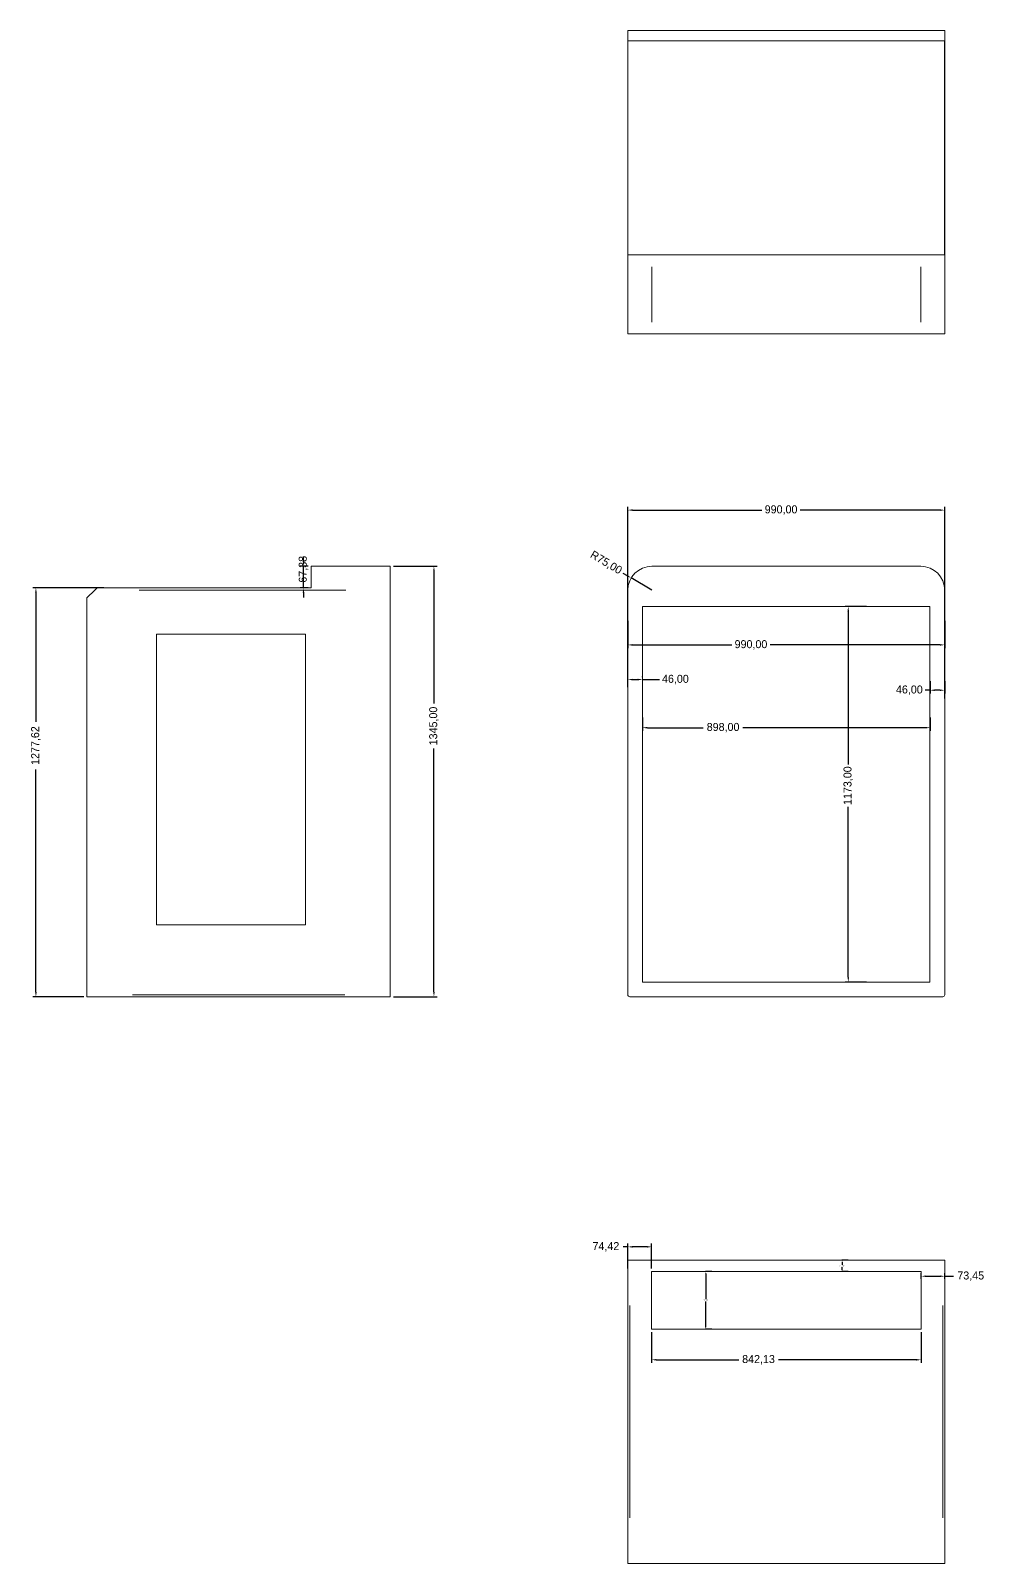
# Model space of a CAD drawing. Header units: millimetres. Extents: x 1539 to 19798, y -4932 to 6751.
# Drawn here: x 1539 to 4518, y 1519 to 6308 of the extents above; entities that cross this region are included whole.
import ezdxf

# ---------------------------------------------------------------- set-up
doc = ezdxf.new("R2010")
doc.units = ezdxf.units.MM
doc.header["$PDSIZE"] = -1
doc.dimstyles.new('ISO-25', dxfattribs={"dimtxt": 2.5, "dimasz": 2.5, "dimexe": 1.25, "dimexo": 0.625, "dimtad": 1, "dimtxsty": 'Standard', "dimcen": 2.5, "dimadec": 0, "dimazin": 0, "dimtfac": 1, "dimtmove": 0, "dimatfit": 3, "dimfxl": 1, "dimarcsym": 0})

# ---------------------------------------------------------------- blocks, each defined once
blk = doc.blocks.new('*D1')
at = {"color": 0, "lineweight": -2}
for p, q in [((4093.1, 2466), (4072.7, 2466)), ((4073.7, 2460), (4073.7, 2451.7)), ((4073.7, 2436.1), (4073.7, 2444.5)), ((4093.1, 2430.1), (4072.7, 2430.1))]:
    blk.add_line(p, q, dxfattribs=at)
at = {"color": 0}
for points in [[(4072.7, 2460), (4074.7, 2460), (4073.7, 2466)], [(4072.7, 2436.1), (4074.7, 2436.1), (4073.7, 2430.1)]]:
    blk.add_solid(points, dxfattribs=at)
at = {"layer": 'Defpoints', "color": 0}
for p in [(4094.1, 2466), (4073.7, 2430.1), (4094.1, 2430.1)]:
    blk.add_point(p, dxfattribs=at)
at = {"color": 0, "insert": (4073.7, 2448.1), "char_height": 3.5, "attachment_point": 5}
blk.add_mtext('35,918', dxfattribs=at)
blk = doc.blocks.new('*D2')
at = {"color": 0, "lineweight": -2}
for p, q in [((3666.7, 2430.1), (3646.7, 2430.1)), ((3647.7, 2424.1), (3647.7, 2344)), ((3647.7, 2256.8), (3647.7, 2336.9)), ((3666.7, 2250.8), (3646.7, 2250.8))]:
    blk.add_line(p, q, dxfattribs=at)
at = {"color": 0}
for points in [[(3646.7, 2424.1), (3648.7, 2424.1), (3647.7, 2430.1)], [(3646.7, 2256.8), (3648.7, 2256.8), (3647.7, 2250.8)]]:
    blk.add_solid(points, dxfattribs=at)
at = {"layer": 'Defpoints', "color": 0}
for p in [(3667.7, 2430.1), (3647.7, 2250.8), (3667.7, 2250.8)]:
    blk.add_point(p, dxfattribs=at)
at = {"color": 0, "insert": (3647.7, 2340.5), "char_height": 3.5, "attachment_point": 5}
blk.add_mtext('179,292', dxfattribs=at)
blk = doc.blocks.new('*D15')
at = {"color": 0, "lineweight": -2}
for p, q in [((3404.4, 4463.5), (3404.4, 4378.4)), ((4394.4, 4463.5), (4394.4, 4378.4)), ((3419.4, 4388.4), (3729.2, 4388.4)), ((4379.4, 4388.4), (3849, 4388.4))]:
    blk.add_line(p, q, dxfattribs=at)
at = {"color": 0}
for points in [[(3419.4, 4390.9), (3419.4, 4385.9), (3404.4, 4388.4)], [(4379.4, 4390.9), (4379.4, 4385.9), (4394.4, 4388.4)]]:
    blk.add_solid(points, dxfattribs=at)
at = {"layer": 'Defpoints', "color": 0}
for p in [(3404.4, 4473.5), (4394.4, 4473.5), (3404.4, 4388.4)]:
    blk.add_point(p, dxfattribs=at)
at = {"color": 0, "insert": (3789.1, 4388.4), "char_height": 25, "attachment_point": 5}
blk.add_mtext('990,00', dxfattribs=at)
blk = doc.blocks.new('*D16')
at = {"color": 0, "lineweight": -2}
for p, q in [((1767.6, 4566.7), (1545.2, 4566.7)), ((1555.2, 4551.7), (1555.2, 4148.3)), ((1555.2, 3304.1), (1555.2, 3999.4)), ((1704.8, 3289.1), (1545.2, 3289.1))]:
    blk.add_line(p, q, dxfattribs=at)
at = {"color": 0}
for points in [[(1552.7, 4551.7), (1557.7, 4551.7), (1555.2, 4566.7)], [(1552.7, 3304.1), (1557.7, 3304.1), (1555.2, 3289.1)]]:
    blk.add_solid(points, dxfattribs=at)
at = {"layer": 'Defpoints', "color": 0}
for p in [(1555.2, 4566.7), (1777.6, 4566.7), (1714.8, 3289.1)]:
    blk.add_point(p, dxfattribs=at)
at = {"color": 0, "insert": (1555.2, 4073.9), "char_height": 25, "attachment_point": 5, "rotation": 90}
blk.add_mtext('1277,62', dxfattribs=at)
blk = doc.blocks.new('*D27')
at = {"color": 0, "lineweight": -2}
for p, q in [((3404.4, 2507.6), (3389.4, 2507.6)), ((3404.4, 2440.1), (3404.4, 2517.6)), ((3463.8, 2507.6), (3419.4, 2507.6)), ((3478.8, 2440.1), (3478.8, 2517.6))]:
    blk.add_line(p, q, dxfattribs=at)
at = {"color": 0}
for points in [[(3419.4, 2510.1), (3419.4, 2505.1), (3404.4, 2507.6)], [(3463.8, 2510.1), (3463.8, 2505.1), (3478.8, 2507.6)]]:
    blk.add_solid(points, dxfattribs=at)
at = {"layer": 'Defpoints', "color": 0}
for p in [(3404.4, 2507.6), (3404.4, 2430.1), (3478.8, 2430.1)]:
    blk.add_point(p, dxfattribs=at)
at = {"color": 0, "insert": (3335.8, 2507.6), "char_height": 25, "attachment_point": 5}
blk.add_mtext('74,42', dxfattribs=at)
blk = doc.blocks.new('*D28')
at = {"color": 0, "lineweight": -2}
for p, q in [((4320.9, 2407.5), (4320.9, 2425.8)), ((4335.9, 2415.8), (4379.4, 2415.8)), ((4394.4, 2407.5), (4394.4, 2425.8)), ((4394.4, 2415.8), (4422, 2415.8))]:
    blk.add_line(p, q, dxfattribs=at)
at = {"color": 0}
for points in [[(4335.9, 2418.3), (4335.9, 2413.3), (4320.9, 2415.8)], [(4379.4, 2418.3), (4379.4, 2413.3), (4394.4, 2415.8)]]:
    blk.add_solid(points, dxfattribs=at)
at = {"layer": 'Defpoints', "color": 0}
for p in [(4320.9, 2415.8), (4320.9, 2397.5), (4394.4, 2397.5)]:
    blk.add_point(p, dxfattribs=at)
at = {"color": 0, "insert": (4475.6, 2415.8), "char_height": 25, "attachment_point": 5}
blk.add_mtext('73,45', dxfattribs=at)
blk = doc.blocks.new('*D29')
at = {"color": 0, "lineweight": -2}
for p, q in [((3478.8, 2240.8), (3478.8, 2144.7)), ((4320.9, 2240.8), (4320.9, 2144.7)), ((3493.8, 2154.7), (3750.7, 2154.7)), ((4305.9, 2154.7), (3874.6, 2154.7))]:
    blk.add_line(p, q, dxfattribs=at)
at = {"color": 0}
for points in [[(3493.8, 2157.2), (3493.8, 2152.2), (3478.8, 2154.7)], [(4305.9, 2157.2), (4305.9, 2152.2), (4320.9, 2154.7)]]:
    blk.add_solid(points, dxfattribs=at)
at = {"layer": 'Defpoints', "color": 0}
for p in [(3478.8, 2250.8), (4320.9, 2250.8), (3478.8, 2154.7)]:
    blk.add_point(p, dxfattribs=at)
at = {"color": 0, "insert": (3812.7, 2154.7), "char_height": 25, "attachment_point": 5}
blk.add_mtext('842,13', dxfattribs=at)
blk = doc.blocks.new('*D32')
at = {"color": 0, "lineweight": -2}
for p, q in [((2391.1, 4649.1), (2391.1, 4664.1)), ((2405.4, 4634.1), (2381.1, 4634.1)), ((2391.1, 4566.7), (2391.1, 4634.1)), ((2405.4, 4566.7), (2381.1, 4566.7)), ((2391.1, 4551.7), (2391.1, 4536.7))]:
    blk.add_line(p, q, dxfattribs=at)
at = {"color": 0}
for points in [[(2388.6, 4649.1), (2393.6, 4649.1), (2391.1, 4634.1)], [(2388.6, 4551.7), (2393.6, 4551.7), (2391.1, 4566.7)]]:
    blk.add_solid(points, dxfattribs=at)
at = {"layer": 'Defpoints', "color": 0}
for p in [(2391.1, 4634.1), (2415.4, 4634.1), (2415.4, 4566.7)]:
    blk.add_point(p, dxfattribs=at)
at = {"color": 0, "insert": (2391.1, 4624.6), "char_height": 25, "attachment_point": 5, "rotation": 90}
blk.add_mtext('67,38', dxfattribs=at)
blk = doc.blocks.new('*D33')
at = {"color": 0, "lineweight": -2}
for p, q in [((3389.2, 4612.8), (3402.1, 4605.2)), ((3479.4, 4559.1), (3415, 4597.5))]:
    blk.add_line(p, q, dxfattribs=at)
at = {"color": 0}
blk.add_solid([(3403.4, 4607.3), (3400.8, 4603), (3415, 4597.5)], dxfattribs=at)
at = {"layer": 'Defpoints', "color": 0}
for p in [(3415, 4597.5), (3479.4, 4559.1)]:
    blk.add_point(p, dxfattribs=at)
at = {"color": 0, "insert": (3336, 4644.5), "char_height": 25, "attachment_point": 5, "rotation": 329.2049}
blk.add_mtext('R75,00', dxfattribs=at)
blk = doc.blocks.new('*D34')
at = {"color": 0, "lineweight": -2}
for p, q in [((3450.4, 4161.1), (3450.4, 4119.7)), ((3465.4, 4129.7), (3640, 4129.7)), ((4333.4, 4129.7), (3763.9, 4129.7)), ((4348.4, 4161.1), (4348.4, 4119.7))]:
    blk.add_line(p, q, dxfattribs=at)
at = {"color": 0}
for points in [[(3465.4, 4132.2), (3465.4, 4127.2), (3450.4, 4129.7)], [(4333.4, 4132.2), (4333.4, 4127.2), (4348.4, 4129.7)]]:
    blk.add_solid(points, dxfattribs=at)
at = {"layer": 'Defpoints', "color": 0}
for p in [(3450.4, 4171.1), (4348.4, 4171.1), (3450.4, 4129.7)]:
    blk.add_point(p, dxfattribs=at)
at = {"color": 0, "insert": (3702, 4129.7), "char_height": 25, "attachment_point": 5}
blk.add_mtext('898,00', dxfattribs=at)
blk = doc.blocks.new('*D35')
at = {"color": 0, "lineweight": -2}
for p, q in [((4149.6, 4508.1), (4083, 4508.1)), ((4093, 4493.1), (4093, 4014.7)), ((4093, 3350.1), (4093, 3882.5)), ((4149.6, 3335.1), (4083, 3335.1))]:
    blk.add_line(p, q, dxfattribs=at)
at = {"color": 0}
for points in [[(4090.5, 4493.1), (4095.5, 4493.1), (4093, 4508.1)], [(4090.5, 3350.1), (4095.5, 3350.1), (4093, 3335.1)]]:
    blk.add_solid(points, dxfattribs=at)
at = {"layer": 'Defpoints', "color": 0}
for p in [(4093, 4508.1), (4159.6, 4508.1), (4159.6, 3335.1)]:
    blk.add_point(p, dxfattribs=at)
at = {"color": 0, "insert": (4093, 3948.6), "char_height": 25, "attachment_point": 5, "rotation": 90}
blk.add_mtext('1173,00', dxfattribs=at)
blk = doc.blocks.new('*D36')
at = {"color": 0, "lineweight": -2}
for p, q in [((3404.4, 4256.8), (3404.4, 4819.6)), ((3419.4, 4809.6), (3823.2, 4809.6)), ((4379.4, 4809.6), (3942.9, 4809.6)), ((4394.4, 4221), (4394.4, 4819.6))]:
    blk.add_line(p, q, dxfattribs=at)
at = {"color": 0}
for points in [[(3419.4, 4812.1), (3419.4, 4807.1), (3404.4, 4809.6)], [(4379.4, 4812.1), (4379.4, 4807.1), (4394.4, 4809.6)]]:
    blk.add_solid(points, dxfattribs=at)
at = {"layer": 'Defpoints', "color": 0}
for p in [(3404.4, 4809.6), (3404.4, 4246.8), (4394.4, 4211)]:
    blk.add_point(p, dxfattribs=at)
at = {"color": 0, "insert": (3883.1, 4809.6), "char_height": 25, "attachment_point": 5}
blk.add_mtext('990,00', dxfattribs=at)
blk = doc.blocks.new('*D37')
at = {"color": 0, "lineweight": -2}
for p, q in [((4348.4, 4275.2), (4348.4, 4236.8)), ((4394.4, 4275.2), (4394.4, 4236.8)), ((4348.4, 4246.8), (4333.4, 4246.8)), ((4379.4, 4246.8), (4363.4, 4246.8))]:
    blk.add_line(p, q, dxfattribs=at)
at = {"color": 0}
for points in [[(4363.4, 4249.3), (4363.4, 4244.3), (4348.4, 4246.8)], [(4379.4, 4249.3), (4379.4, 4244.3), (4394.4, 4246.8)]]:
    blk.add_solid(points, dxfattribs=at)
at = {"layer": 'Defpoints', "color": 0}
for p in [(4348.4, 4285.2), (4394.4, 4285.2), (4348.4, 4246.8)]:
    blk.add_point(p, dxfattribs=at)
at = {"color": 0, "insert": (4283.9, 4246.8), "char_height": 25, "attachment_point": 5}
blk.add_mtext('46,00', dxfattribs=at)
blk = doc.blocks.new('*D38')
at = {"color": 0, "lineweight": -2}
for p, q in [((3404.4, 4287.5), (3404.4, 4290.1)), ((3419.4, 4280.1), (3435.4, 4280.1)), ((3450.4, 4287.5), (3450.4, 4290.1)), ((3450.4, 4280.1), (3503.5, 4280.1))]:
    blk.add_line(p, q, dxfattribs=at)
at = {"color": 0}
for points in [[(3419.4, 4282.6), (3419.4, 4277.6), (3404.4, 4280.1)], [(3435.4, 4282.6), (3435.4, 4277.6), (3450.4, 4280.1)]]:
    blk.add_solid(points, dxfattribs=at)
at = {"layer": 'Defpoints', "color": 0}
for p in [(3404.4, 4280.1), (3404.4, 4277.5), (3450.4, 4277.5)]:
    blk.add_point(p, dxfattribs=at)
at = {"color": 0, "insert": (3553, 4280.1), "char_height": 25, "attachment_point": 5}
blk.add_mtext('46,00', dxfattribs=at)
blk = doc.blocks.new('*D50')
at = {"color": 0, "lineweight": -2}
for p, q in [((2672.1, 4634.1), (2808.7, 4634.1)), ((2798.7, 4619.1), (2798.7, 4205.3)), ((2798.7, 3304.1), (2798.7, 4064.7)), ((2672.1, 3289.1), (2808.7, 3289.1))]:
    blk.add_line(p, q, dxfattribs=at)
at = {"color": 0}
for points in [[(2796.2, 4619.1), (2801.2, 4619.1), (2798.7, 4634.1)], [(2796.2, 3304.1), (2801.2, 3304.1), (2798.7, 3289.1)]]:
    blk.add_solid(points, dxfattribs=at)
at = {"layer": 'Defpoints', "color": 0}
for p in [(2662.1, 4634.1), (2798.7, 4634.1), (2662.1, 3289.1)]:
    blk.add_point(p, dxfattribs=at)
at = {"color": 0, "insert": (2798.7, 4135), "char_height": 25, "attachment_point": 5, "rotation": 90}
blk.add_mtext('1345,00', dxfattribs=at)

msp = doc.modelspace()

# ---------------------------------------------------------------- linework, layer by layer
at = {"color": 7, "linetype": 'Continuous', "lineweight": 15}
for p, q in [((4394.3888, 6307.6244), (3404.3888, 6307.6244)), ((3404.3888, 6307.6244), (3404.3888, 6283.5673)), ((3404.3888, 5360.2597), (3404.3888, 6283.5673)), ((3404.7767, 6275.9495), (3404.7767, 5606.9301)), ((3404.7767, 6275.9495), (4394.001, 6275.9495)), ((4394.001, 5606.9301), (4394.001, 6275.9495)), ((4394.3888, 6307.6244), (4394.3888, 6283.5673)), ((4394.3888, 6283.5673), (4394.3888, 5360.2597)), ((4319.3888, 5606.9301), (3479.3888, 5606.9301)), ((3479.3888, 5360.2597), (3404.3888, 5360.2597)), ((4319.3888, 5360.2597), (3479.3888, 5360.2597)), ((4394.3888, 5360.2597), (4319.3888, 5360.2597)), ((2415.4451, 4634.0754), (2662.1155, 4634.0754)), ((2662.1155, 4634.0754), (2662.1155, 4559.0754)), ((4319.3888, 4634.0754), (3479.3888, 4634.0754)), ((1714.7508, 4535.0183), (1738.8079, 4559.0754)), ((1738.8079, 4559.0754), (1746.4256, 4566.6932)), ((1746.4256, 4566.6932), (2415.4451, 4566.6932)), ((2662.1155, 4559.0754), (2662.1155, 3295.0754)), ((3404.3888, 4559.0754), (3404.3888, 3295.0754)), ((4394.3888, 4559.0754), (4394.3888, 3295.0754)), ((1714.7508, 3295.0754), (1714.7508, 4535.0183)), ((3450.3888, 3335.0754), (3450.3888, 4508.0784)), ((3450.3888, 4508.0784), (4348.3888, 4508.0784)), ((4348.3888, 4508.0784), (4348.3888, 3335.0754)), ((1931.8033, 4421.6149), (2397.5837, 4421.6149)), ((1931.8033, 3513.8441), (1931.8033, 4421.6149)), ((2397.5837, 4421.6149), (2397.5837, 3513.8441)), ((2397.5837, 3513.8441), (1931.8033, 3513.8441)), ((4348.3888, 3335.0754), (3450.3888, 3335.0754)), ((1714.7508, 3289.0754), (1714.7508, 3295.0754)), ((2662.1155, 3289.0754), (1714.7508, 3289.0754)), ((2662.1155, 3295.0754), (2662.1155, 3289.0754)), ((3410.3888, 3289.0754), (4388.3888, 3289.0754)), ((3404.3888, 1518.6799), (3404.3888, 2466.0446)), ((3404.3888, 2466.0446), (3410.3888, 2466.0446)), ((3410.3888, 2466.0446), (4388.3888, 2466.0446)), ((4388.3888, 2466.0446), (4394.3888, 2466.0446)), ((4394.3888, 2466.0446), (4394.3888, 1518.6799)), ((3478.8097, 2250.8347), (3478.8097, 2430.127)), ((3478.8097, 2430.127), (4320.9422, 2430.127)), ((4320.9422, 2430.127), (4320.9422, 2250.8347)), ((4320.9422, 2250.8347), (3478.8097, 2250.8347)), ((3410.3888, 1518.6799), (3404.3888, 1518.6799)), ((4388.3888, 1518.6799), (3410.3888, 1518.6799)), ((4394.3888, 1518.6799), (4388.3888, 1518.6799))]:
    msp.add_line(p, q, dxfattribs=at)
at = {"color": 8, "linetype": 'Continuous', "lineweight": 15}
for p, q in [((3479.3888, 5569.9295), (3479.3888, 5397.2603)), ((4319.3888, 5397.2603), (4319.3888, 5569.9295)), ((2523.6193, 4559.0754), (1877.304, 4559.0754)), ((1856.8555, 3295.0754), (2520.0108, 3295.0754)), ((3410.3888, 2323.9399), (3410.3888, 1660.7846)), ((4388.3888, 1660.7846), (4388.3888, 2323.9399))]:
    msp.add_line(p, q, dxfattribs=at)
at = {"color": 7, "linetype": 'Continuous', "lineweight": 15, "flags": 128}
for points in [[(3404.7767, 5606.9301), (3405.4917, 5606.9301), (3406.5681, 5606.9301), (3408.0008, 5606.9301), (3409.7826, 5606.9301), (3411.905, 5606.9301), (3414.3574, 5606.9301), (3417.128, 5606.9301), (3420.2031, 5606.9301), (3423.5678, 5606.9301), (3427.2055, 5606.9301), (3431.0985, 5606.9301), (3435.2276, 5606.9301), (3439.5729, 5606.9301), (3444.1128, 5606.9301), (3448.8254, 5606.9301), (3453.6874, 5606.9301), (3458.6752, 5606.9301), (3463.7643, 5606.9301), (3468.9298, 5606.9301), (3474.1465, 5606.9301), (3479.3888, 5606.9301)], [(4319.3888, 5606.9301), (4324.6312, 5606.9301), (4329.8479, 5606.9301), (4335.0134, 5606.9301), (4340.1025, 5606.9301), (4345.0903, 5606.9301), (4349.9523, 5606.9301), (4354.6648, 5606.9301), (4359.2048, 5606.9301), (4363.55, 5606.9301), (4367.6792, 5606.9301), (4371.5722, 5606.9301), (4375.2099, 5606.9301), (4378.5746, 5606.9301), (4381.6497, 5606.9301), (4384.4203, 5606.9301), (4386.8727, 5606.9301), (4388.9951, 5606.9301), (4390.7769, 5606.9301), (4392.2096, 5606.9301), (4393.286, 5606.9301), (4394.001, 5606.9301)], [(2415.4451, 4566.6932), (2415.4451, 4571.8898), (2415.4451, 4577.0237), (2415.4451, 4582.0698), (2415.4451, 4587.0034), (2415.4451, 4591.8004), (2415.4451, 4596.4374), (2415.4451, 4600.8915), (2415.4451, 4605.1411), (2415.4451, 4609.1654), (2415.4451, 4612.9447), (2415.4451, 4616.4604), (2415.4451, 4619.6955), (2415.4451, 4622.634), (2415.4451, 4625.2616), (2415.4451, 4627.5654), (2415.4451, 4629.5342), (2415.4451, 4631.1583), (2415.4451, 4632.4299), (2415.4451, 4633.3426), (2415.4451, 4633.892), (2415.4451, 4634.0754)]]:
    msp.add_lwpolyline(points, dxfattribs=at)
at = {"color": 7, "linetype": 'Continuous', "lineweight": 15}
for centre, radius, start, end in [((3479.3888, 6283.5673), 75, 180, 185.8296019), ((4319.3888, 6283.5673), 75, 354.1703981, 359.9999998), ((3479.3888, 4559.0754), 75, 90, 180), ((4319.3888, 4559.0754), 75, 0, 90), ((3410.3888, 3295.0754), 6, 180, 270), ((4388.3888, 3295.0754), 6, 270, 0)]:
    msp.add_arc(centre, radius, start, end, dxfattribs=at)

# ---------------------------------------------------------------- dimensions: what is measured, and where the dimension line sits
for base, p1, p2, picture, middle in [((3404.3888, 4809.5853), (4394.3888, 4211.0304), (3404.3888, 4246.8414), '*D36', (3883.0912, 4809.5853)), ((3404.3888, 4388.3602), (4394.3888, 4473.471), (3404.3888, 4473.471), '*D15', (3789.0957, 4388.3602)), ((3404.3888, 4280.0945), (3450.3888, 4277.5365), (3404.3888, 4277.5365), '*D38', (3552.9644, 4280.0945)), ((4348.3888, 4246.8414), (4394.3888, 4285.2103), (4348.3888, 4285.2103), '*D37', (4283.9482, 4246.8414)), ((3450.3888, 4129.7244), (4348.3888, 4171.0989), (3450.3888, 4171.0989), '*D34', (3701.9901, 4129.7244)), ((3404.3888, 2507.6345), (3478.8097, 2430.127), (3404.3888, 2430.127), '*D27', (3335.7815, 2507.6345)), ((4320.9422, 2415.7594), (4394.3888, 2397.5319), (4320.9422, 2397.5319), '*D28', (4475.5624, 2415.7594)), ((3478.8097, 2154.7202), (4320.9422, 2250.8347), (3478.8097, 2250.8347), '*D29', (3812.6641, 2154.7202))]:
    dim = msp.add_linear_dim(base=base, p1=p1, p2=p2, dimstyle='ISO-25', override={"dimtxt": 25, "dimasz": 15, "dimexe": 10, "dimexo": 10, "dimgap": 1.524, "dimtad": 0, "dimzin": 0, "dimadec": 2, "dimtzin": 0})
    dim.commit()
    dim.dimension.update_dxf_attribs({"geometry": picture, "text_midpoint": middle, "dimtype": 160})
for base, p1, p2, picture, middle in [((2391.1438, 4634.0754), (2415.4451, 4566.6932), (2415.4451, 4634.0754), '*D32', (2391.1438, 4624.5703)), ((2798.7234, 4634.0754), (2662.1155, 3289.0754), (2662.1155, 4634.0754), '*D50', (2798.7234, 4134.9845)), ((1555.1581, 4566.6932), (1714.7508, 3289.0754), (1777.6309, 4566.6932), '*D16', (1555.1581, 4073.882)), ((4092.9873, 4508.0784), (4159.5909, 3335.0754), (4159.5909, 4508.0784), '*D35', (4092.9873, 3948.608))]:
    dim = msp.add_linear_dim(base=base, p1=p1, p2=p2, angle=90, dimstyle='ISO-25', override={"dimtxt": 25, "dimasz": 15, "dimexe": 10, "dimexo": 10, "dimgap": 1.524, "dimtad": 0, "dimzin": 0, "dimadec": 2, "dimtzin": 0})
    dim.commit()
    dim.dimension.update_dxf_attribs({"geometry": picture, "text_midpoint": middle, "dimtype": 160})
dim = msp.add_radius_dim(center=(3479.3888, 4559.0754), mpoint=(3414.9636, 4597.4732), dimstyle='ISO-25', override={"dimtxt": 25, "dimasz": 15, "dimexe": 10, "dimexo": 10, "dimgap": 1.524, "dimtad": 0, "dimzin": 0, "dimadec": 2, "dimtzin": 0})
dim.commit()
dim.dimension.update_dxf_attribs({"geometry": '*D33', "text_midpoint": (3335.9862, 4644.544)})
for base, p1, p2, picture, middle in [((4073.7273, 2430.127), (4094.0618, 2466.0446), (4094.0618, 2430.127), '*D1', (4073.7273, 2448.0858)), ((3647.6567, 2250.8347), (3667.6729, 2430.127), (3667.6729, 2250.8347), '*D2', (3647.6567, 2340.4808))]:
    dim = msp.add_linear_dim(base=base, p1=p1, p2=p2, angle=90, dimstyle='ISO-25', override={"dimtxt": 3.5, "dimasz": 6, "dimexe": 1, "dimexo": 1, "dimgap": 1.524, "dimtih": 1, "dimtoh": 1, "dimdec": 3, "dimzin": 0, "dimadec": 2, "dimtdec": 3, "dimtzin": 0})
    dim.commit()
    dim.dimension.update_dxf_attribs({"geometry": picture, "text_midpoint": middle})

doc.saveas('drawing.dxf')
